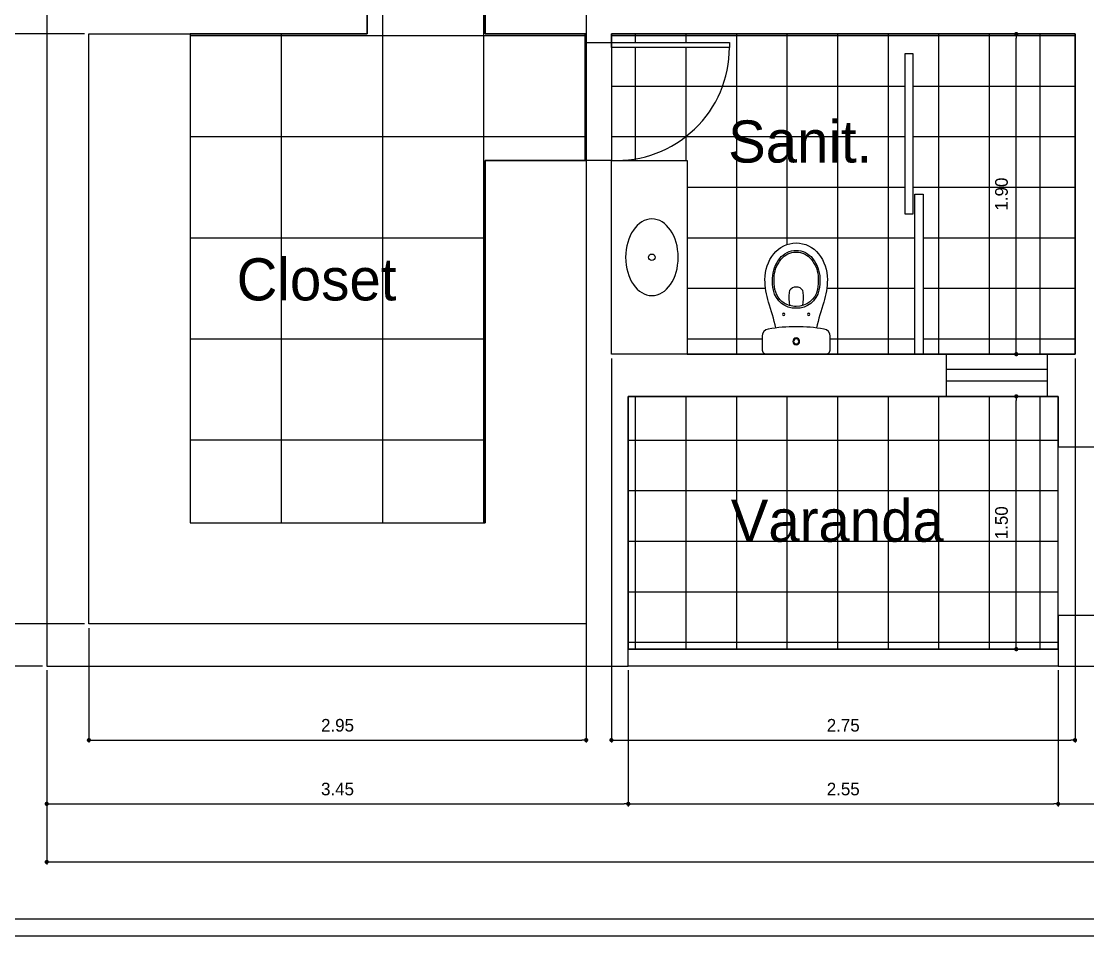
# Model space of a CAD drawing. Header units: millimetres. Extents: x 92.2 to 172.4, y 6.8 to 63.1.
# Drawn here: x 99.26 to 105.58, y 27.96 to 33.38 of the extents above; entities that cross this region are included whole.
import ezdxf

# ---------------------------------------------------------------- set-up
doc = ezdxf.new("R2010")
doc.units = ezdxf.units.MM
for name, color, linetype in [('Alvenaria', 5, 'Continuous'), ('COTAS', 1, 'Continuous'), ('Janelas', 3, 'Continuous'), ('LOUÇAS', 1, 'Continuous'), ('PISO', 21, 'Continuous'), ('Portas', 6, 'Continuous'), ('Proj. Corte Terreno', 254, 'Continuous'), ('Texto', 7, 'Continuous')]:
    doc.layers.add(name, color=color, linetype=linetype)
doc.styles.add('ARTIUM', font='GOTHIC.TTF', dxfattribs={"height": 0.1})
doc.styles.add('ROMANS', font='C-ACENTO.SHX')
doc.dimstyles.new('Artiun 1-50', dxfattribs={"dimscale": 0.5, "dimtxt": 0.15, "dimasz": 0.05, "dimexe": 0.03, "dimexo": 0.05, "dimgap": 0.1, "dimtad": 1, "dimzin": 4, "dimdsep": 46, "dimtxsty": 'ROMANS', "dimblk": 'DOT', "dimcen": 0.025, "dimclrt": 2, "dimadec": 0, "dimazin": 0, "dimtfac": 1, "dimtix": 1, "dimtmove": 2, "dimatfit": 2, "dimldrblk": 'DOT', "dimfxl": 1, "dimtolj": 1, "dimtzin": 0, "dimarcsym": 0})

# ---------------------------------------------------------------- blocks, each defined once
blk = doc.blocks.new('A$C3A36620F')
at = {"layer": 'LOUÇAS'}
blk.add_circle((0.1558335045341437, 0.2276041390592951), 0.01943354401622344, dxfattribs=at)
at = {"layer": 'LOUÇAS', "extrusion": (0, 0, -1)}
blk.add_ellipse((0.1558335045341437, 0.2276041390592951), major_axis=(0, -0.2276041390592951), ratio=0.6848369223795416, dxfattribs=at)
blk = doc.blocks.new('CP101_p')
for points in [[(-0.1724130647083939, -6.551405697052815e-06, 0.4200999088781623), (-0.2030086781363138, -0.02929319805017627), (-0.2030085416133716, -0.1064358555335261, 0.3663366426853646), (-0.1661190242018051, -0.149253957882685, 0.04180885976196941), (-0.0008278383157858116, -0.1630960960067043, 0.04180897917925519), (0.1644636510069404, -0.1492541433282568, 0.3663366426844377), (0.2013534353748696, -0.1064358544902078), (0.201353571914126, -0.02929320020768245, 0.4200999559949581), (0.1707579558694761, -6.551488347383838e-06)], [(0.1198788962341268, -0.1557389787572134, 0.01992584663126902), (0.1626925818100062, -0.3090271032352234, -0.0766890141704217), (0.1841727687066737, -0.442871554193097, -0.1697300813185758), (0.1318623774725438, -0.5954884922213495, -0.2300141722347097), (-0.0008278549587426021, -0.6599410559657457, -0.2300141722369757), (-0.1335174812315358, -0.5954884953856094, -0.1697301085626901), (-0.1858275166240446, -0.4428716702377145, -0.07668897154599537), (-0.1643470853939561, -0.3090271175439767, 0.01992572737486255), (-0.1215341012485283, -0.1557393958499986)], [(-0.0008268664976185391, -0.6155170893918367, -0.2300141722369757), (-0.09859958531916391, -0.5680252590256885, -0.1601405664109183), (-0.1413101038181139, -0.4506098572517487, -0.05773323844798218), (-0.1352979001987364, -0.379245620418196, -0.3649210587443412), (-0.0008277782546883827, -0.272359931750259, -0.3649210714108208), (0.1336434083366953, -0.3792456437467138, -0.05773315347585012), (0.1396549992119844, -0.4506098048095026, -0.1601406275452294), (0.09694446341114826, -0.5680255424630118, -0.2300141722347097), (-0.0008282367826950576, -0.6155170893918154)], [(-0.000826786412403635, -0.606173508596676, -0.2300141722369757), (-0.0912553923797077, -0.5622489858196857, -0.1601405664109183), (-0.131971592067714, -0.4503175495806033, -0.05484246032778966), (-0.1268088061545996, -0.3845100850056795, -0.3686456145774425), (-0.0008273389202599901, -0.2833484067954473, -0.08074284975402372), (0.0387657729884836, -0.288577861107477)], [(-0.04042026626927964, -0.2885778427704224, 0.07264825579315384), (-0.04294353219552249, -0.365753910229671, 0.342864199254995), (-0.01212933535856564, -0.3973438362082078, 0.03431056278292846), (-0.0008274893006046113, -0.3981201926528541, 0.03431056278205435), (0.01047423872091713, -0.3973436650754749, 0.3428641992542819), (0.04128832769981727, -0.3657537021022392, 0.07264823227144512), (0.0387657729884836, -0.288577861107477)], [(0.0387657729884836, -0.288577861107477, -0.2795809283603639), (0.1251543105303199, -0.3845100900121494, -0.05484239032916936), (0.1303165155542274, -0.4503171963793662, -0.1601406275452294), (0.08960065969290554, -0.5622495756663994, -0.2300141722347097), (-0.0008283170907930071, -0.6061735085966475)]]:
    blk.add_lwpolyline(points, format="xyb")
blk.add_lwpolyline([(0.1724128704991017, 0), (-0.1724128704991585, 0)])
for points in [[(-0.0008277817507291729, -0.05570588660940246, 1), (-0.0008277817507291729, -0.096660216303178, 1)], [(-0.0008277817507291729, -0.06070031717603541, 1), (-0.0008277817507291729, -0.09166578573654505, 1)], [(-0.07574424025023063, -0.2291304459703412, 1), (-0.07574424025023063, -0.2431148513187651, 1)], [(0.07408867674877229, -0.2291304459703412, 1), (0.07408867674877229, -0.2431148513187651, 1)]]:
    blk.add_lwpolyline(points, format="xyb", close=True)
blk = doc.blocks.new('_DOT')
at = {"color": 0, "linetype": 'ByBlock'}
blk.add_line((-0.5, 0), (-1, 0), dxfattribs=at)
at = {"color": 0, "linetype": 'ByBlock', "const_width": 0.5}
blk.add_lwpolyline([(-0.25, 0, 1), (0.25, 0, 1)], format="xyb", close=True, dxfattribs=at)
blk = doc.blocks.new('*D51')
at = {"layer": 'COTAS', "color": 0, "lineweight": -2, "transparency": 16777216}
for p, q in [((99.38220015346425, 40.35632460182763), (98.19017713861882, 40.35632460182763)), ((98.20517713861882, 40.33132460182763), (98.20517713861881, 29.5813246018273)), ((99.38220015346425, 29.55632460182731), (98.19017713861881, 29.55632460182731))]:
    blk.add_line(p, q, dxfattribs=at)
at = {"layer": 'Defpoints', "color": 0, "transparency": 16777216}
for p in [(99.40720015346426, 40.35632460182763), (98.20517713861881, 29.55632460182731), (99.40720015346426, 29.55632460182731)]:
    blk.add_point(p, dxfattribs=at)
at = {"layer": 'COTAS', "color": 0, "lineweight": -2, "transparency": 16777216, "xscale": 0.025, "yscale": 0.025, "zscale": 0.025}
for p, rotation in [((98.20517713861882, 40.35632460182763), 90), ((98.20517713861881, 29.55632460182731), 270)]:
    blk.add_blockref('_DOT', p, dxfattribs=dict(at, rotation=rotation))
at = {"layer": 'COTAS', "color": 7, "transparency": 16777216, "insert": (98.1176771386188, 34.95632460182748), "char_height": 0.075, "attachment_point": 5, "rotation": 90, "style": 'ROMANS'}
blk.add_mtext('\\A1;10.80', dxfattribs=at)
blk = doc.blocks.new('*D52')
at = {"layer": 'COTAS', "color": 0, "lineweight": -2, "transparency": 16777216}
for p, q in [((99.38220015346417, 33.55632460182728), (98.63864282506215, 33.55632460182728)), ((98.65364282506214, 29.5813246018273), (98.65364282506215, 33.53132460182728)), ((99.38220015346425, 29.55632460182731), (98.63864282506213, 29.55632460182731))]:
    blk.add_line(p, q, dxfattribs=at)
at = {"layer": 'Defpoints', "color": 0, "transparency": 16777216}
for p in [(98.65364282506215, 33.55632460182728), (99.40720015346417, 33.55632460182728), (99.40720015346426, 29.55632460182731)]:
    blk.add_point(p, dxfattribs=at)
at = {"layer": 'COTAS', "color": 0, "lineweight": -2, "transparency": 16777216, "xscale": 0.025, "yscale": 0.025, "zscale": 0.025}
for p, rotation in [((98.65364282506215, 33.55632460182728), 90), ((98.65364282506214, 29.55632460182731), 270)]:
    blk.add_blockref('_DOT', p, dxfattribs=dict(at, rotation=rotation))
at = {"layer": 'COTAS', "color": 7, "transparency": 16777216, "insert": (98.56614282506213, 31.55632460182731), "char_height": 0.075, "attachment_point": 5, "rotation": 90, "style": 'ROMANS'}
blk.add_mtext('\\A1;4.00', dxfattribs=at)
blk = doc.blocks.new('*D54')
at = {"layer": 'COTAS', "color": 0, "lineweight": -2, "transparency": 16777216}
for p, q in [((99.63220015346425, 33.30632460182727), (99.08830781505198, 33.30632460182727)), ((99.10330781505196, 29.8313246018273), (99.10330781505198, 33.28132460182727)), ((99.63220015346425, 29.80632460182731), (99.08830781505196, 29.80632460182731))]:
    blk.add_line(p, q, dxfattribs=at)
at = {"layer": 'Defpoints', "color": 0, "transparency": 16777216}
for p in [(99.10330781505198, 33.30632460182727), (99.65720015346426, 33.30632460182727), (99.65720015346426, 29.80632460182731)]:
    blk.add_point(p, dxfattribs=at)
at = {"layer": 'COTAS', "color": 0, "lineweight": -2, "transparency": 16777216, "xscale": 0.025, "yscale": 0.025, "zscale": 0.025}
for p, rotation in [((99.10330781505198, 33.30632460182727), 90), ((99.10330781505196, 29.80632460182731), 270)]:
    blk.add_blockref('_DOT', p, dxfattribs=dict(at, rotation=rotation))
at = {"layer": 'COTAS', "color": 7, "transparency": 16777216, "insert": (99.01580781505196, 31.5563246018273), "char_height": 0.075, "attachment_point": 5, "rotation": 90, "style": 'ROMANS'}
blk.add_mtext('\\A1;3.50', dxfattribs=at)
blk = doc.blocks.new('*D33')
at = {"layer": 'COTAS', "color": 0, "lineweight": -2, "transparency": 16777216}
for p, q in [((99.10330781505198, 33.58132460182728), (99.10330781505198, 33.60632460182727)), ((99.38220015346425, 33.55632460182728), (99.08830781505198, 33.55632460182728)), ((99.10330781505198, 33.30632460182727), (99.10330781505198, 33.55632460182728)), ((99.63220015346425, 33.30632460182727), (99.08830781505198, 33.30632460182727)), ((99.10330781505198, 33.28132460182727), (99.10330781505198, 33.25632460182727))]:
    blk.add_line(p, q, dxfattribs=at)
at = {"layer": 'Defpoints', "color": 0, "transparency": 16777216}
for p in [(99.10330781505198, 33.55632460182728), (99.40720015346426, 33.55632460182728), (99.65720015346426, 33.30632460182727)]:
    blk.add_point(p, dxfattribs=at)
at = {"layer": 'COTAS', "color": 0, "lineweight": -2, "transparency": 16777216, "xscale": 0.025, "yscale": 0.025, "zscale": 0.025}
for p, rotation in [((99.10330781505198, 33.55632460182728), 270), ((99.10330781505198, 33.30632460182727), 90)]:
    blk.add_blockref('_DOT', p, dxfattribs=dict(at, rotation=rotation))
at = {"layer": 'COTAS', "color": 7, "transparency": 16777216, "insert": (99.01580781505196, 33.43132460182729), "char_height": 0.075, "attachment_point": 5, "rotation": 90, "style": 'ROMANS'}
blk.add_mtext('\\A1;.25', dxfattribs=at)
blk = doc.blocks.new('*D55')
at = {"layer": 'COTAS', "color": 0, "lineweight": -2, "transparency": 16777216}
for p, q in [((99.63220015346425, 29.80632460182731), (99.08830781505198, 29.80632460182731)), ((99.10330781505198, 29.8313246018273), (99.10330781505198, 29.85632460182731)), ((99.10330781505198, 29.80632460182731), (99.10330781505198, 29.55632460182731)), ((99.38220015346425, 29.55632460182731), (99.08830781505198, 29.55632460182731)), ((99.10330781505198, 29.53132460182731), (99.10330781505198, 29.50632460182731))]:
    blk.add_line(p, q, dxfattribs=at)
at = {"layer": 'Defpoints', "color": 0, "transparency": 16777216}
for p in [(99.65720015346426, 29.80632460182731), (99.10330781505198, 29.55632460182731), (99.40720015346426, 29.55632460182731)]:
    blk.add_point(p, dxfattribs=at)
at = {"layer": 'COTAS', "color": 0, "lineweight": -2, "transparency": 16777216, "xscale": 0.025, "yscale": 0.025, "zscale": 0.025}
for p, rotation in [((99.10330781505198, 29.80632460182731), 270), ((99.10330781505198, 29.55632460182731), 90)]:
    blk.add_blockref('_DOT', p, dxfattribs=dict(at, rotation=rotation))
at = {"layer": 'COTAS', "color": 7, "transparency": 16777216, "insert": (99.01580781505197, 29.68132460182732), "char_height": 0.075, "attachment_point": 5, "rotation": 90, "style": 'ROMANS'}
blk.add_mtext('\\A1;.25', dxfattribs=at)
blk = doc.blocks.new('*D34')
at = {"layer": 'COTAS', "color": 0, "lineweight": -2, "transparency": 16777216}
for p, q in [((99.40720015346426, 29.53132460182731), (99.40720015346426, 28.37876451374667)), ((117.4072001534642, 29.53132460182731), (117.4072001534642, 28.37876451374667)), ((99.43220015346427, 28.39376451374667), (117.3822001534642, 28.39376451374667))]:
    blk.add_line(p, q, dxfattribs=at)
at = {"layer": 'Defpoints', "color": 0, "transparency": 16777216}
for p in [(99.40720015346426, 29.55632460182731), (117.4072001534642, 29.55632460182731), (117.4072001534642, 28.39376451374667)]:
    blk.add_point(p, dxfattribs=at)
at = {"layer": 'COTAS', "color": 0, "lineweight": -2, "transparency": 16777216, "xscale": 0.025, "yscale": 0.025, "zscale": 0.025, "rotation": 180}
blk.add_blockref('_DOT', (99.40720015346426, 28.39376451374667), dxfattribs=at)
at = {"layer": 'COTAS', "color": 0, "lineweight": -2, "transparency": 16777216, "xscale": 0.025, "yscale": 0.025, "zscale": 0.025}
blk.add_blockref('_DOT', (117.4072001534642, 28.39376451374667), dxfattribs=at)
at = {"layer": 'COTAS', "color": 7, "transparency": 16777216, "insert": (108.4072001534642, 28.48126451374667), "char_height": 0.075, "attachment_point": 5, "style": 'ROMANS'}
blk.add_mtext('\\A1;18.00', dxfattribs=at)
blk = doc.blocks.new('*D35')
at = {"layer": 'COTAS', "color": 0, "lineweight": -2, "transparency": 16777216}
for p, q in [((99.40720015346426, 29.50632460182731), (99.40720015346426, 28.72348894550761)), ((102.8572001534643, 29.53132460182717), (102.8572001534643, 28.72348894550761)), ((99.43220015346427, 28.73848894550761), (102.8322001534643, 28.73848894550761))]:
    blk.add_line(p, q, dxfattribs=at)
at = {"layer": 'Defpoints', "color": 0, "transparency": 16777216}
for p in [(102.8572001534643, 29.55632460182717), (99.40720015346426, 29.53132460182731), (102.8572001534643, 28.73848894550761)]:
    blk.add_point(p, dxfattribs=at)
at = {"layer": 'COTAS', "color": 0, "lineweight": -2, "transparency": 16777216, "xscale": 0.025, "yscale": 0.025, "zscale": 0.025, "rotation": 180}
blk.add_blockref('_DOT', (99.40720015346426, 28.73848894550761), dxfattribs=at)
at = {"layer": 'COTAS', "color": 0, "lineweight": -2, "transparency": 16777216, "xscale": 0.025, "yscale": 0.025, "zscale": 0.025}
blk.add_blockref('_DOT', (102.8572001534643, 28.73848894550761), dxfattribs=at)
at = {"layer": 'COTAS', "color": 7, "transparency": 16777216, "insert": (101.1322001534643, 28.82598894550761), "char_height": 0.075, "attachment_point": 5, "style": 'ROMANS'}
blk.add_mtext('\\A1;3.45', dxfattribs=at)
blk = doc.blocks.new('*D56')
at = {"layer": 'COTAS', "color": 0, "lineweight": -2, "transparency": 16777216}
for p, q in [((102.8572001534643, 29.53132460182717), (102.8572001534643, 28.72348894550761)), ((105.4072001534643, 29.53132460182731), (105.4072001534643, 28.72348894550761)), ((102.8822001534643, 28.73848894550761), (105.3822001534643, 28.73848894550761))]:
    blk.add_line(p, q, dxfattribs=at)
at = {"layer": 'Defpoints', "color": 0, "transparency": 16777216}
for p in [(102.8572001534643, 29.55632460182717), (105.4072001534643, 29.55632460182731), (105.4072001534643, 28.73848894550761)]:
    blk.add_point(p, dxfattribs=at)
at = {"layer": 'COTAS', "color": 0, "lineweight": -2, "transparency": 16777216, "xscale": 0.025, "yscale": 0.025, "zscale": 0.025, "rotation": 180}
blk.add_blockref('_DOT', (102.8572001534643, 28.73848894550761), dxfattribs=at)
at = {"layer": 'COTAS', "color": 0, "lineweight": -2, "transparency": 16777216, "xscale": 0.025, "yscale": 0.025, "zscale": 0.025}
blk.add_blockref('_DOT', (105.4072001534643, 28.73848894550761), dxfattribs=at)
at = {"layer": 'COTAS', "color": 7, "transparency": 16777216, "insert": (104.1322001534643, 28.82598894550761), "char_height": 0.075, "attachment_point": 5, "style": 'ROMANS'}
blk.add_mtext('\\A1;2.55', dxfattribs=at)
blk = doc.blocks.new('*D36')
at = {"layer": 'COTAS', "color": 0, "lineweight": -2, "transparency": 16777216}
for p, q in [((105.4072001534643, 29.53132460182731), (105.4072001534643, 28.72348894550761)), ((117.4072001534642, 29.53132460182731), (117.4072001534642, 28.72348894550761)), ((105.4322001534643, 28.73848894550761), (117.3822001534642, 28.73848894550761))]:
    blk.add_line(p, q, dxfattribs=at)
at = {"layer": 'Defpoints', "color": 0, "transparency": 16777216}
for p in [(105.4072001534643, 29.55632460182731), (117.4072001534642, 29.55632460182731), (117.4072001534642, 28.73848894550761)]:
    blk.add_point(p, dxfattribs=at)
at = {"layer": 'COTAS', "color": 0, "lineweight": -2, "transparency": 16777216, "xscale": 0.025, "yscale": 0.025, "zscale": 0.025, "rotation": 180}
blk.add_blockref('_DOT', (105.4072001534643, 28.73848894550761), dxfattribs=at)
at = {"layer": 'COTAS', "color": 0, "lineweight": -2, "transparency": 16777216, "xscale": 0.025, "yscale": 0.025, "zscale": 0.025}
blk.add_blockref('_DOT', (117.4072001534642, 28.73848894550761), dxfattribs=at)
at = {"layer": 'COTAS', "color": 7, "transparency": 16777216, "insert": (111.4072001534642, 28.82598894550761), "char_height": 0.075, "attachment_point": 5, "style": 'ROMANS'}
blk.add_mtext('\\A1;12.00', dxfattribs=at)
blk = doc.blocks.new('*D57')
at = {"layer": 'COTAS', "color": 0, "lineweight": -2, "transparency": 16777216}
for p, q in [((102.6072001534642, 34.88432922851484), (102.6072001534642, 29.10171438923835)), ((99.65720015346426, 29.78132460182731), (99.65720015346426, 29.10171438923835)), ((99.68220015346427, 29.11671438923835), (102.5822001534642, 29.11671438923835))]:
    blk.add_line(p, q, dxfattribs=at)
at = {"layer": 'Defpoints', "color": 0, "transparency": 16777216}
for p in [(102.6072001534642, 34.90932922851484), (99.65720015346426, 29.80632460182731), (102.6072001534642, 29.11671438923835)]:
    blk.add_point(p, dxfattribs=at)
at = {"layer": 'COTAS', "color": 0, "lineweight": -2, "transparency": 16777216, "xscale": 0.025, "yscale": 0.025, "zscale": 0.025, "rotation": 180}
blk.add_blockref('_DOT', (99.65720015346426, 29.11671438923835), dxfattribs=at)
at = {"layer": 'COTAS', "color": 0, "lineweight": -2, "transparency": 16777216, "xscale": 0.025, "yscale": 0.025, "zscale": 0.025}
blk.add_blockref('_DOT', (102.6072001534642, 29.11671438923835), dxfattribs=at)
at = {"layer": 'COTAS', "color": 7, "transparency": 16777216, "insert": (101.1322001534642, 29.20421438923835), "char_height": 0.075, "attachment_point": 5, "style": 'ROMANS'}
blk.add_mtext('\\A1;2.95', dxfattribs=at)
blk = doc.blocks.new('*D58')
at = {"layer": 'COTAS', "color": 0, "lineweight": -2, "transparency": 16777216}
for p, q in [((102.7572001534642, 31.38132460182731), (102.7572001534642, 29.10171438923835)), ((105.5072001534642, 31.38132460182731), (105.5072001534642, 29.10171438923835)), ((102.7822001534642, 29.11671438923835), (105.4822001534642, 29.11671438923835))]:
    blk.add_line(p, q, dxfattribs=at)
at = {"layer": 'Defpoints', "color": 0, "transparency": 16777216}
for p in [(102.7572001534642, 31.40632460182731), (105.5072001534642, 31.40632460182731), (105.5072001534642, 29.11671438923835)]:
    blk.add_point(p, dxfattribs=at)
at = {"layer": 'COTAS', "color": 0, "lineweight": -2, "transparency": 16777216, "xscale": 0.025, "yscale": 0.025, "zscale": 0.025, "rotation": 180}
blk.add_blockref('_DOT', (102.7572001534642, 29.11671438923835), dxfattribs=at)
at = {"layer": 'COTAS', "color": 0, "lineweight": -2, "transparency": 16777216, "xscale": 0.025, "yscale": 0.025, "zscale": 0.025}
blk.add_blockref('_DOT', (105.5072001534642, 29.11671438923835), dxfattribs=at)
at = {"layer": 'COTAS', "color": 7, "transparency": 16777216, "insert": (104.1322001534642, 29.20421438923835), "char_height": 0.075, "attachment_point": 5, "style": 'ROMANS'}
blk.add_mtext('\\A1;2.75', dxfattribs=at)
blk = doc.blocks.new('*D65')
at = {"layer": 'COTAS', "color": 0, "lineweight": -2, "transparency": 16777216}
for p, q in [((105.3822001534643, 31.15632460182731), (105.1437562510334, 31.15632460182731)), ((105.1587562510334, 29.68132460182731), (105.1587562510334, 31.13132460182731)), ((105.3822001534643, 29.65632460182731), (105.1437562510334, 29.65632460182731))]:
    blk.add_line(p, q, dxfattribs=at)
at = {"layer": 'Defpoints', "color": 0, "transparency": 16777216}
for p in [(105.1587562510334, 31.15632460182731), (105.4072001534643, 31.15632460182731), (105.4072001534643, 29.65632460182731)]:
    blk.add_point(p, dxfattribs=at)
at = {"layer": 'COTAS', "color": 0, "lineweight": -2, "transparency": 16777216, "xscale": 0.025, "yscale": 0.025, "zscale": 0.025}
for p, rotation in [((105.1587562510334, 31.15632460182731), 90), ((105.1587562510334, 29.65632460182731), 270)]:
    blk.add_blockref('_DOT', p, dxfattribs=dict(at, rotation=rotation))
at = {"layer": 'COTAS', "color": 7, "transparency": 16777216, "insert": (105.0712562510334, 30.40632460182733), "char_height": 0.075, "attachment_point": 5, "rotation": 90, "style": 'ROMANS'}
blk.add_mtext('\\A1;1.50', dxfattribs=at)
blk = doc.blocks.new('*D66')
at = {"layer": 'COTAS', "color": 0, "lineweight": -2, "transparency": 16777216}
for p, q in [((105.4822001534642, 33.30632460182729), (105.1437562510334, 33.30632460182729)), ((105.1587562510334, 31.43132460182731), (105.1587562510334, 33.28132460182729)), ((105.4822001534642, 31.40632460182731), (105.1437562510334, 31.40632460182731))]:
    blk.add_line(p, q, dxfattribs=at)
at = {"layer": 'Defpoints', "color": 0, "transparency": 16777216}
for p in [(105.1587562510334, 33.30632460182729), (105.5072001534642, 33.30632460182729), (105.5072001534642, 31.40632460182731)]:
    blk.add_point(p, dxfattribs=at)
at = {"layer": 'COTAS', "color": 0, "lineweight": -2, "transparency": 16777216, "xscale": 0.025, "yscale": 0.025, "zscale": 0.025}
for p, rotation in [((105.1587562510334, 33.30632460182729), 90), ((105.1587562510334, 31.40632460182731), 270)]:
    blk.add_blockref('_DOT', p, dxfattribs=dict(at, rotation=rotation))
at = {"layer": 'COTAS', "color": 7, "transparency": 16777216, "insert": (105.0712562510334, 32.35632460182732), "char_height": 0.075, "attachment_point": 5, "rotation": 90, "style": 'ROMANS'}
blk.add_mtext('\\A1;1.90', dxfattribs=at)

msp = doc.modelspace()

# ---------------------------------------------------------------- hatches: boundary and pattern name
at = {"layer": 'PISO'}
h = msp.add_hatch(dxfattribs=at)
h.set_pattern_fill('_USER', color=252, scale=0.6, style=0, double=1, pattern_type=0)
h.set_pattern_definition([(0, (0, -5.103004626687522), (0, 0.6), []), (90, (0, -5.103004626687522), (-0.6, 3.673940397442059e-17), [])])
h.paths.add_polyline_path([(113.1072001534642, 33.30632460182731), (113.1372001534642, 33.30632460182731), (113.1372001534642, 34.10632460182731), (113.1072001534642, 34.10632460182731)], flags=16)
h.paths.add_polyline_path([(105.7072001534643, 32.50632460182729), (105.7372001534643, 32.50632460182729), (105.7372001534643, 33.30632460182728), (105.7072001534643, 33.30632460182728)], flags=16)
h.paths.add_polyline_path([(105.5072001534642, 33.50632460182729), (105.5072001534643, 33.53632460182728), (104.6072001534642, 33.5363246018273), (104.6072001534642, 33.50632460182729)], flags=17)
h.paths.add_polyline_path([(101.3072001534642, 38.70632460182729), (101.3072001534644, 33.30632460182731), (100.2572001534643, 33.3063246018273), (100.2572001534643, 30.40632460182731), (102.0072001534642, 30.40632460182731), (102.0072001534642, 32.55632460182728), (102.6072001534642, 32.55632460182728), (102.6072001534642, 33.30632460182729), (102.0072001534643, 33.30632460182729), (102.0072001534643, 33.45632460182731), (105.5072001534643, 33.45632460182731), (105.5072001534643, 33.50632460182729), (105.6572001534643, 33.50632460182729), (105.6572001534643, 33.45632460182729), (105.7072001534643, 33.45632460182729), (105.7072001534643, 33.30632460182728), (105.6572001534643, 33.30632460182728), (105.6572001534643, 29.80632460182731), (109.5072001534641, 29.80632460182731), (109.5072001534642, 33.30632460182728), (106.5072001534643, 33.30632460182728), (106.5072001534643, 33.4563246018273), (112.9072001534641, 33.4563246018273), (112.9072001534641, 34.2563246018273), (113.1072001534642, 34.25632460182728), (113.1072001534642, 34.1063246018273), (113.0572001534642, 34.1063246018273), (113.0572001534642, 29.8063246018273), (117.1572001534641, 29.8063246018273), (117.1572001534641, 34.10632460182729), (113.9072001534641, 34.10632460182759), (113.9072001534641, 34.2563246018273), (114.0012687715141, 34.2563246018273), (114.0012687715141, 35.6063246018273), (113.9072001534641, 35.6063246018273), (113.9072001534641, 35.8063246018273), (117.1572001534642, 35.80632460182728), (117.1572001534642, 40.1063246018273), (113.0572001534642, 40.1063246018273), (113.0572001534642, 35.8063246018273), (113.1072001534642, 35.8063246018273), (113.1072001534642, 35.6063246018273), (110.0072001534642, 35.6063246018273), (110.0072001534642, 34.85632460182729), (105.6572001534643, 34.8563246018273), (105.6572001534643, 34.40632460182729), (105.5072001534643, 34.40632460182729), (105.5072001534643, 38.70632460182729)])
h = msp.add_hatch(dxfattribs=at)
h.set_pattern_fill('_USER', color=256, scale=0.3, style=0, double=1, pattern_type=0)
h.set_pattern_definition([(0, (0, -5.103004626687522), (0, 0.3), []), (90, (0, -5.103004626687522), (-0.3, 1.83697019872103e-17), [])])
h.paths.add_polyline_path([(103.4572001534643, 33.25632460182727), (102.7572001534642, 33.25632460182726), (102.7572001534642, 33.22632460182727), (103.4572001534643, 33.22632460182727)])
h.paths.add_polyline_path([(102.7572001534643, 33.30632460182807), (102.7572001534643, 33.25632460182727), (102.7572001534643, 32.55632460182728), (103.2072001534642, 32.55632460182728), (103.2072001534642, 31.40632460182731), (103.6797837407298, 31.40632460182731, -0.4106380470899699), (103.6508465724496, 31.43631926645784), (103.6508466813902, 31.51276038689079, -0.366336642681257), (103.6877364509939, 31.55557868844836, -0.0113378587188461), (103.7323211458351, 31.56206378290131, 0.01992581528308945), (103.6895074651015, 31.71535164896607, -0.07668764015704577), (103.6680272467586, 31.84919366382659, -0.169732636467755), (103.720337570667, 32.00181304858244, -0.2300141722347097), (103.853027780875, 32.06626565807847, -0.2300141722369757), (103.9857174293711, 32.00181314324977, -0.1697324691881192), (104.0380275038, 31.8491940923473, -0.07668770214029609), (104.0165471323055, 31.71535177603821, 0.01992576281412483), (103.973734135789, 31.56206376413272, -0.01133792159041174), (104.0183191262036, 31.55557861698783, -0.3663366426827479), (104.0552086583784, 31.51276052735826), (104.0552088200168, 31.43631940802582, -0.4106871793698023), (104.0262666894156, 31.40632460182731), (104.5572001534642, 31.4063246018273), (104.5572001534642, 32.3563246018273), (104.6072001534642, 32.3563246018273), (104.6072001534642, 31.40632460182731), (105.5072001534643, 31.40632460182731), (105.5072001534642, 33.30632460182728)])
h.paths.add_polyline_path([(104.4972001534642, 33.18920311982927), (104.5472001534642, 33.18920311982927), (104.5472001534642, 32.23920311982928), (104.4972001534642, 32.23920311982928)], flags=16)
h = msp.add_hatch(dxfattribs=at)
h.set_pattern_fill('_USER', color=256, scale=0.3, style=0, double=1, pattern_type=0)
h.set_pattern_definition([(0, (0.9000000000000625, -5.103004626687522), (0, 0.3), []), (90, (0.9000000000000625, -5.103004626687522), (-0.3, 1.83697019872103e-17), [])])
h.paths.add_polyline_path([(102.8572001534642, 31.1563246018273), (102.8572001534643, 29.65632460182718), (105.4072001534642, 29.65632460182731), (105.4072001534643, 29.8563246018273), (105.4072001534643, 30.8563246018273), (105.4072001534643, 31.1563246018273)])

# ---------------------------------------------------------------- linework, layer by layer
for p, q in [((100.2572001534643, 33.30632460182726), (100.2572001534643, 30.4063246018273)), ((102.0072001534642, 32.55632460182728), (102.0072001534642, 30.40632460182731)), ((102.6072001534642, 32.55632460182728), (102.0072001534642, 32.55632460182728)), ((102.7572001534642, 32.55632460182728), (103.2072001534642, 32.55632460182728)), ((103.2072001534642, 32.55632460182728), (103.2072001534642, 31.40632460182731)), ((100.2572001534643, 30.40632460182731), (102.0072001534642, 30.40632460182731)), ((105.4072001534643, 29.65632460182731), (102.8572001534643, 29.65632460182717)), ((105.4072001534643, 29.55632460182731), (102.8572001534643, 29.55632460182717))]:
    msp.add_line(p, q)
for points in [[(104.4972001534642, 32.23920311982928), (104.5472001534642, 32.23920311982928), (104.5472001534642, 33.18920311982927), (104.4972001534642, 33.18920311982927)], [(104.5572001534642, 32.3563246018273), (104.6072001534642, 32.3563246018273), (104.6072001534642, 31.40632460182731), (104.5572001534642, 31.40632460182731)]]:
    msp.add_lwpolyline(points, close=True)
at = {"layer": 'Alvenaria'}
for points in [[(102.0072001534643, 33.45632460182731), (102.0072001534643, 33.30632460182731), (102.6072001534642, 33.30632460182729), (102.6072001534642, 33.25632460182727), (102.7572001534642, 33.25632460182727), (102.7572001534643, 33.30632460182728), (105.5072001534642, 33.30632460182729), (105.5072001534642, 31.40632460182731), (102.7572001534642, 31.40632460182731), (102.7572001534642, 32.55632460182728), (102.6072001534642, 32.55632460182728), (102.6072001534642, 29.80632460182731), (99.65720015346426, 29.80632460182731), (99.65720015346426, 33.30632460182727), (101.3072001534643, 33.30632460182731), (101.3072001534643, 35.55632460182729)], [(113.1072001534642, 34.25632460182731), (112.9072001534641, 34.2563246018273), (112.9072001534641, 33.45632460182728), (106.5072001534643, 33.4563246018273), (106.5072001534643, 33.30632460182728), (109.5072001534642, 33.30632460182728), (109.5072001534642, 33.25632460182729), (109.6572001534641, 33.25632460182729), (109.6572001534641, 33.30632460182728), (111.1572001534641, 33.30632460182728), (111.1572001534641, 29.8063246018273), (109.6572001534641, 29.8063246018273), (109.6572001534641, 32.55632460182728), (109.5072001534641, 32.55632460182728), (109.5072001534641, 29.8063246018273), (105.6572001534643, 29.80632460182731), (105.6572001534643, 29.8563246018273), (105.4072001534643, 29.8563246018273), (105.4072001534643, 29.55632460182731), (117.4072001534642, 29.55632460182731)], [(99.40720015346426, 33.55632460182728), (99.40720015346426, 29.55632460182731), (102.8572001534643, 29.55632460182731), (102.8572001534642, 31.15632460182731), (105.4072001534643, 31.15632460182731), (105.4072001534643, 30.8563246018273), (105.6572001534643, 30.85632460182732), (105.6572001534643, 33.30632460182728), (105.7072001534643, 33.30632460182728), (105.7072001534643, 33.4563246018273)]]:
    msp.add_lwpolyline(points, dxfattribs=at)
at = {"layer": 'Janelas'}
for p, q in [((104.7442907199961, 31.15632460182731), (104.7442907199961, 31.40632460182731)), ((105.3442907199961, 31.15632460182731), (105.3442907199961, 31.40632460182731)), ((105.3442907199961, 31.31632460182731), (104.7442907199961, 31.31632460182731)), ((105.3442907199961, 31.24632460182731), (104.7442907199961, 31.24632460182731))]:
    msp.add_line(p, q, dxfattribs=at)
at = {"layer": 'PISO'}
for points in [[(101.3072001534642, 38.70632460182729), (101.3072001534644, 33.30632460182731), (100.2572001534643, 33.3063246018273), (100.2572001534643, 30.40632460182731), (102.0072001534642, 30.40632460182731), (102.0072001534642, 32.55632460182728), (102.6072001534642, 32.55632460182728), (102.6072001534642, 33.30632460182729), (102.0072001534643, 33.30632460182729), (102.0072001534643, 33.45632460182731)], [(102.7572001534643, 33.30632460182728), (102.7572001534643, 33.25632460182727), (102.7572001534643, 33.25632460182727), (102.7572001534642, 32.55632460182728), (103.2072001534642, 32.55632460182728), (103.2072001534642, 31.40632460182731), (105.5072001534642, 31.40632460182731), (105.5072001534642, 33.30632460182729), (102.7572001534643, 33.30632460182807)], [(102.8572001534642, 31.15632460182731), (102.8572001534643, 29.65632460182717), (105.4072001534643, 29.65632460182731), (105.4072001534643, 29.8563246018273), (105.4072001534643, 29.8563246018273), (105.4072001534643, 30.8563246018273), (105.4072001534643, 30.8563246018273), (105.4072001534643, 31.15632460182731), (102.8572001534642, 31.15632460182731)]]:
    msp.add_lwpolyline(points, dxfattribs=at)
at = {"layer": 'Portas'}
msp.add_lwpolyline([(102.7572001534643, 33.25632460182727), (103.4572001534643, 33.25632460182727), (103.4572001534643, 33.22632460182727), (102.7572001534643, 33.22632460182727)], close=True, dxfattribs=at)
msp.add_arc((102.7865572963214, 33.22632460182727), 0.6706428571428518, 267.4910967546348, 4.071109992273301e-13, dxfattribs=at)
at = {"layer": 'Proj. Corte Terreno'}
msp.add_line((93.5072001534642, 28.0563246018273), (123.3072001534642, 28.0563246018273), dxfattribs=at)
msp.add_lwpolyline([(93.4072001534642, 27.9563246018273), (123.4072001534642, 27.9563246018273), (123.4072001534642, 41.9563246018273), (93.4072001534642, 41.9563246018273)], close=True, dxfattribs=at)

# ---------------------------------------------------------------- block references
at = {"layer": 'LOUÇAS'}
msp.add_blockref('A$C3A36620F', (102.8414433212199, 31.753720462768), dxfattribs=at)
at = {"layer": 'LOUÇAS', "extrusion": (0, 0, -1), "xscale": -1, "zscale": -1, "rotation": 179.9999802443948}
msp.add_blockref('CP101_p', (-103.8522001534642, 31.40632460182732), dxfattribs=at)

# ---------------------------------------------------------------- texts
at = {"layer": 'Texto', "char_height": 0.25, "width": 6.039218893490215, "attachment_point": 1, "style": 'ARTIUM'}
for s, insert in [('Sanit.', (103.4493692552831, 32.7933455742079)), ('Closet', (100.5340600342747, 31.97542546364459)), ('Varanda', (103.464938525792, 30.54367622772693))]:
    msp.add_mtext(s, dxfattribs=dict(at, insert=insert))

# ---------------------------------------------------------------- dimensions: what is measured, and where the dimension line sits
at = {"layer": 'COTAS'}
for base, p1, p2, picture, middle in [((98.20517713861881, 29.55632460182731), (99.40720015346426, 40.35632460182763), (99.40720015346426, 29.55632460182731), '*D51', (98.1176771386188, 34.95632460182748)), ((99.10330781505198, 33.55632460182728), (99.65720015346426, 33.30632460182727), (99.40720015346426, 33.55632460182728), '*D33', (99.01580781505196, 33.43132460182729)), ((98.65364282506215, 33.55632460182728), (99.40720015346426, 29.55632460182731), (99.40720015346417, 33.55632460182728), '*D52', (98.56614282506213, 31.55632460182731)), ((99.10330781505198, 33.30632460182727), (99.65720015346426, 29.80632460182731), (99.65720015346426, 33.30632460182727), '*D54', (99.01580781505196, 31.5563246018273)), ((105.1587562510334, 33.30632460182729), (105.5072001534642, 31.40632460182731), (105.5072001534642, 33.30632460182729), '*D66', (105.0712562510334, 32.35632460182732)), ((105.1587562510334, 31.15632460182731), (105.4072001534643, 29.65632460182731), (105.4072001534643, 31.15632460182731), '*D65', (105.0712562510334, 30.40632460182733)), ((99.10330781505198, 29.55632460182731), (99.65720015346426, 29.80632460182731), (99.40720015346426, 29.55632460182731), '*D55', (99.01580781505197, 29.68132460182732))]:
    dim = msp.add_linear_dim(base=base, p1=p1, p2=p2, angle=90, dimstyle='Artiun 1-50', override={"dimclrt": 7}, dxfattribs=at)
    dim.commit()
    dim.dimension.update_dxf_attribs({"geometry": picture, "text_midpoint": middle})
for base, p1, p2, picture, middle in [((102.6072001534642, 29.11671438923835), (99.65720015346426, 29.80632460182731), (102.6072001534642, 34.90932922851484), '*D57', (101.1322001534642, 29.20421438923835)), ((105.5072001534642, 29.11671438923835), (102.7572001534642, 31.40632460182731), (105.5072001534642, 31.40632460182731), '*D58', (104.1322001534642, 29.20421438923835)), ((117.4072001534642, 28.39376451374667), (99.40720015346426, 29.55632460182731), (117.4072001534642, 29.55632460182731), '*D34', (108.4072001534642, 28.48126451374667)), ((102.8572001534643, 28.73848894550761), (99.40720015346426, 29.53132460182731), (102.8572001534643, 29.55632460182717), '*D35', (101.1322001534643, 28.82598894550761)), ((105.4072001534643, 28.73848894550761), (102.8572001534643, 29.55632460182717), (105.4072001534643, 29.55632460182731), '*D56', (104.1322001534643, 28.82598894550761)), ((117.4072001534642, 28.73848894550761), (105.4072001534643, 29.55632460182731), (117.4072001534642, 29.55632460182731), '*D36', (111.4072001534642, 28.82598894550761))]:
    dim = msp.add_linear_dim(base=base, p1=p1, p2=p2, dimstyle='Artiun 1-50', override={"dimclrt": 7}, dxfattribs=at)
    dim.commit()
    dim.dimension.update_dxf_attribs({"geometry": picture, "text_midpoint": middle})

doc.saveas('drawing.dxf')
